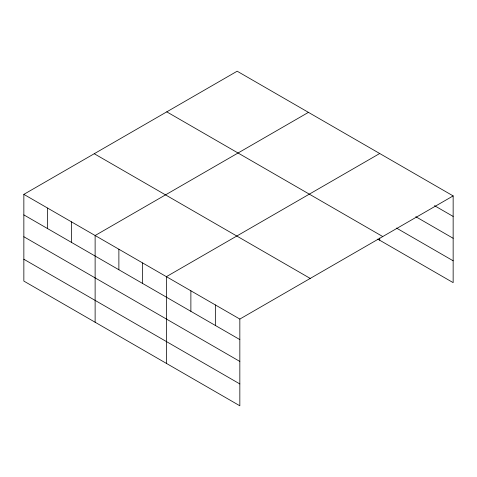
<?xml version="1.0" encoding="UTF-8"?>
<svg xmlns="http://www.w3.org/2000/svg" width="477" height="477" viewBox="0 0 477 477"><rect width="100%" height="100%" fill="white"/><g stroke="black" fill="none" stroke-linecap="round" stroke-linejoin="round"><path stroke-width="0.72" d="M23.85 194.366L239.836 319.065L239.836 405.79L23.85 281.09L23.85 194.366L237.164 71.21L453.15 195.91L453.15 282.634L377.79 239.12M308.44 112.363L95.126 235.519L95.126 322.243M379.716 153.511L166.401 276.666L166.401 363.391M239.836 319.065L453.15 195.91M434.469 205.647L453.15 216.433M415.789 216.707L453.15 238.279M396.465 228.06L453.15 260.788M166.771 111.851L382.757 236.55M94.243 153.725L310.229 278.425M23.85 214.894L239.836 339.594M23.85 236.741L239.836 361.435M23.85 259.25L239.836 383.943M379.716 238.053L379.716 240.235M215.354 304.934L215.354 325.457M190.878 290.803L190.878 311.326M142.641 262.952L142.641 283.475M118.88 249.232L118.88 269.761M71.365 221.799L71.365 242.328M47.611 208.085L47.611 228.608"/></g></svg>
